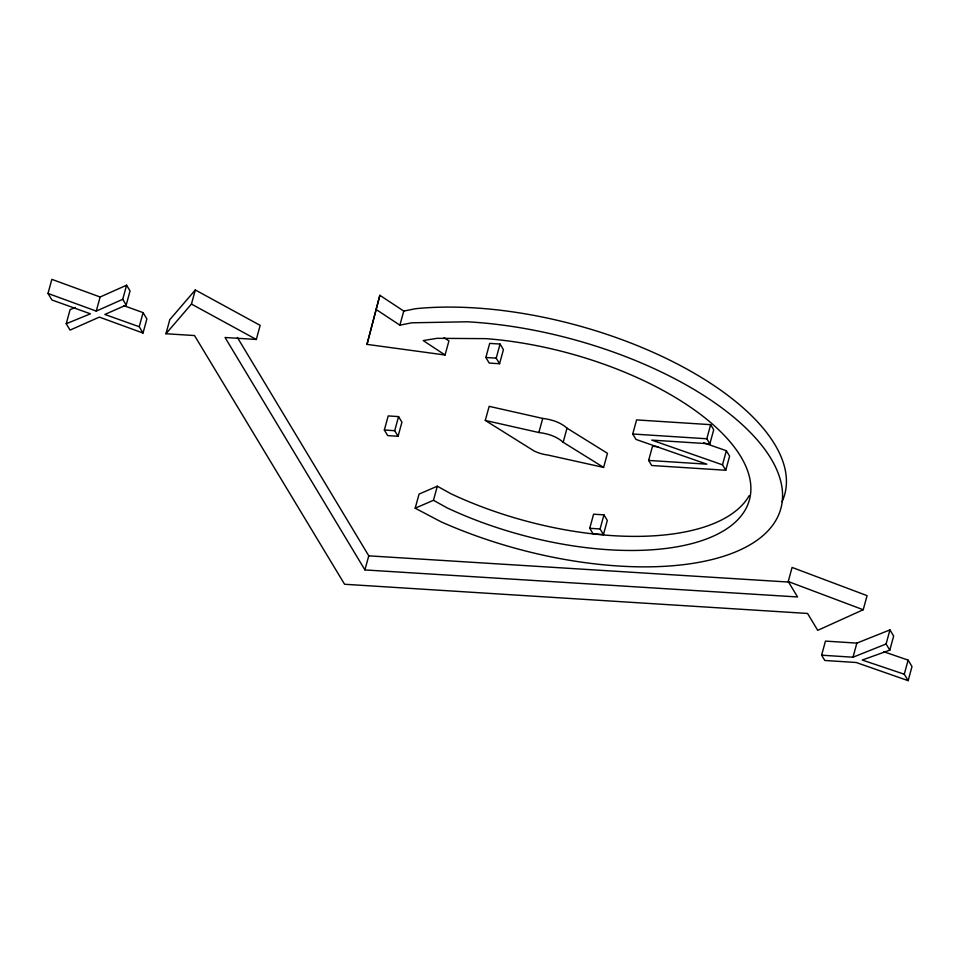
<?xml version="1.0" encoding="UTF-8"?>
<svg xmlns="http://www.w3.org/2000/svg" width="960" height="960" viewBox="0 0 960 960"><rect width="100%" height="100%" fill="white"/><g stroke="black" fill="none" stroke-linecap="round" stroke-linejoin="round"><path stroke-width="1.44" d="M444.072 337.704L448.92 340.908L445.068 355.008L366.996 344.376L379.86 295.296L403.752 311.076L415.632 308.7A244.572 108.36 15.3 0 1 679.668 365.196A244.572 108.36 15.3 0 1 782.124 501.612M379.86 295.296L366.996 344.376M143.028 333.036L99.348 317.112L70.056 330.096L66.228 323.748L90.42 313.812L51.936 299.988L48 293.448L51.852 279.348L100.128 297L126.588 285.204L130.056 290.952L126.192 305.052L104.844 314.46L139.236 326.736L143.028 333.036L146.88 318.936L143.088 312.636L123.852 305.652M66.228 323.748L70.08 309.648L75.36 307.416M48 293.448L96.264 311.1L100.128 297M126.192 305.052L122.736 299.304L126.588 285.204M139.236 326.736L143.088 312.636M165.948 333.744L169.8 319.644L195.312 289.968L260.16 325.368L256.308 339.468L225.048 337.488L364.932 569.928L797.568 596.964L788.232 581.532L792.084 567.432L867.084 595.644L863.22 609.744L817.74 630.336L807.54 613.452L344.58 584.256L194.52 335.556L165.948 333.744L191.448 304.068L195.312 289.968M376.008 309.396L399.888 325.176L403.752 311.076M384.348 430.02L388.2 415.92L398.568 416.592L401.928 422.172L398.076 436.272L387.708 435.612L384.348 430.02L394.704 430.692L398.076 436.272M394.704 430.692L398.568 416.592M237.408 337.512L368.784 555.84L364.884 569.904M399.888 325.176L411.768 322.8L467.244 321.792A244.572 108.36 15.3 0 1 782.148 502.068A244.572 108.36 15.3 0 1 441.084 521.832L415.188 508.2L419.052 494.112L437.316 486.204L450.984 493.788A211.968 93.912 15.3 0 0 749.172 495.672M415.188 508.2L433.464 500.292L437.316 486.204M485.856 357.48L489.708 343.38L500.064 344.052L503.424 349.644L499.572 363.732L489.216 363.072L485.856 357.48L496.212 358.152L499.572 363.732M496.212 358.152L500.064 344.052M485.292 420.444L489.156 406.344L542.724 418.428C551.412 419.472 560.4 422.208 567.024 428.172L607.464 453.312L603.612 467.412L547.572 454.98A19.56 8.664 15.3 0 1 534.084 450.96L485.292 420.444L538.86 432.528C547.56 433.572 556.548 436.296 563.16 442.272L603.612 467.412M538.86 432.528L542.724 418.428M563.16 442.272L567.024 428.172M589.728 528.3L593.592 514.2L603.948 514.86L607.308 520.452L603.456 534.552L593.1 533.88L589.728 528.3L600.096 528.96L603.456 534.552M600.096 528.96L603.948 514.86M648.636 460.428L706.848 464.172L636 439.428L632.736 434.004L636.588 419.904L710.664 424.668L713.724 429.732L709.86 443.832L651.708 440.1L722.496 464.832L725.76 470.256L651.684 465.504L648.636 460.428L652.488 446.328L658.464 446.712M709.86 443.832L706.812 438.768L710.664 424.668M722.496 464.832L726.348 450.732L703.704 442.824M725.76 470.256L729.612 456.156L726.348 450.732M908.148 680.652L856.176 662.496L824.796 660.48L821.616 655.188L825.468 641.1L856.848 643.116L889.944 629.904L893.652 636.072L889.8 650.16L862.224 660.036L904.272 674.22L908.148 680.652L912 666.552L908.124 660.12L883.764 651.732M821.616 655.188L852.996 657.216L856.848 643.116M889.8 650.16L886.092 644.004L889.944 629.904M904.272 674.22L908.124 660.12M96.264 311.1L122.736 299.304M852.996 657.216L886.092 644.004M368.784 555.84L789.444 582.108M632.736 434.004L706.812 438.768M788.232 581.532L863.22 609.744M191.448 304.068L256.308 339.468M433.464 500.292L447.132 507.888A211.968 93.912 15.3 0 0 749.808 498.276A211.968 93.912 15.3 0 0 485.952 338.64L436.896 338.328L423.228 340.584L445.068 355.008"/></g></svg>
